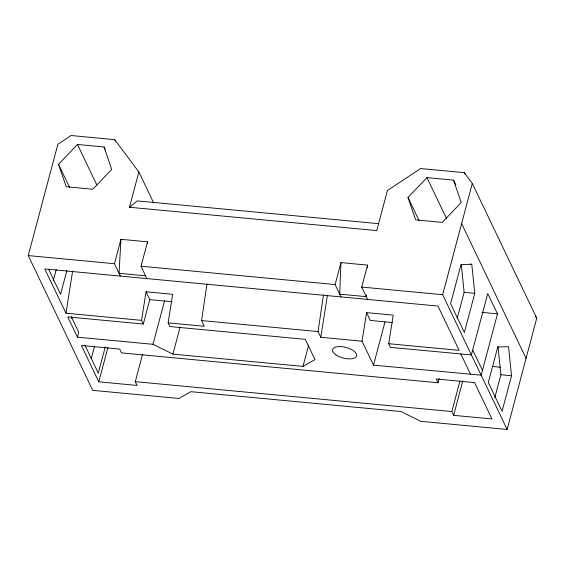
<?xml version="1.0" encoding="UTF-8"?>
<svg xmlns="http://www.w3.org/2000/svg" width="565" height="565" viewBox="0 0 565 565"><rect width="100%" height="100%" fill="white"/><g stroke="black" fill="none" stroke-linecap="round" stroke-linejoin="round"><path stroke-width="0.85" d="M367.455 267.732L367.561 265.105L340.956 262.591L339.699 294.146L366.304 296.66L366.374 294.909M147.444 243.564L147.543 241.827L120.945 239.313L119.038 273.312L145.523 275.812M168.137 322.869L169.903 326.556L305.284 339.339L314.973 359.608L302.988 366.41L172.925 354.128L152.988 344.311L77.433 337.178L67.744 316.909L143.298 324.042L141.54 320.362L146.038 291.787L172.643 294.294L168.137 322.869L204.311 326.288L201.571 320.56L206.988 283.948M153.645 202.877L138.863 171.965L114.723 139.661L71.098 135.522L57.863 144.28L28.25 255.578L92.702 390.337L178.893 398.473L190.885 391.679L400.91 411.511L420.847 421.328L507.137 429.478L481.175 375.202L373.5 365.138L362.052 341.189L320.793 337.291L318.06 331.563L323.47 294.944M141.54 320.362L65.978 313.222L72.603 271.165M320.793 337.291L327.425 295.234M362.052 341.189L366.551 312.615L393.219 315.129L388.713 343.704L390.472 347.383L471.394 354.926L481.175 375.202L497.497 313.843L487.715 293.574L471.394 354.926L442.685 294.718L472.305 183.42L464.261 172.657L420.628 168.547L387.406 190.532L376.742 230.598L129.477 207.242L138.863 171.965M105.26 346.91L98.303 373.161L84.898 345.159M53.322 280.544L56.26 269.491M66.903 270.494L60.568 294.309L48.661 269.42M71.458 318.646L71.903 316.958M77.433 337.178L78.733 332.291L71.275 316.704M120.359 276.08L114.448 263.721L120.945 239.313M91.248 358.606L94.397 346.755M142.5 354.538L135.289 381.658L137.097 385.436L98.79 381.82L107.957 347.369M146.815 278.573L141.052 266.228L147.543 241.827M143.298 324.042L149.796 299.634L146.038 291.787M152.988 344.311L164.556 300.848M172.925 354.128L180.136 327.029M302.988 366.41L308.617 345.243M341.027 296.922L335.116 284.562L340.956 262.591M367.624 299.429L361.713 287.069L367.561 265.105M373.5 365.138L384.991 321.958M98.79 381.82L81.409 345.476L119.716 349.099L121.524 352.878L438.066 382.78L439.196 378.543M457.113 318.681L464.133 292.324L461.231 264.145M474.77 293.327L464.359 332.446L450.595 303.666L461.005 264.547L471.782 264.293L474.77 293.327L464.133 292.324M438.066 382.78L436.258 378.995L474.565 382.611L491.945 418.955L453.639 415.339L451.831 411.553L459.945 381.043M453.639 415.339L462.806 380.888M494.813 397.591L500.894 374.736L497.998 346.564M511.53 375.739L502.073 411.292L488.308 382.519L497.772 346.959L508.549 346.705L511.53 375.739L500.894 374.736M507.137 429.478L536.75 318.18L472.305 183.42M104.066 146.992L111.722 169.394L92.78 189.261L66.183 186.732L58.527 164.33L77.469 144.463L104.066 146.992L105.203 149.372M453.554 180.129L461.217 202.524L442.289 222.405L415.685 219.884L408.015 197.482L426.949 177.608L453.554 180.129L455.828 184.889M129.477 207.242L137.344 200.907L378.479 223.676M481.832 312.381L497.497 313.843M470.144 264.137L471.782 264.293M28.25 255.578L114.448 263.721M141.052 266.228L335.116 284.562M361.713 287.069L442.685 294.718M149.796 299.634L172.106 301.745M392.668 322.573L370.308 320.461L366.551 312.615M201.571 320.56L318.06 331.563M388.713 343.704L459.133 350.356L437.96 306.075L44.805 268.94L65.978 313.222M492.525 366.466L500.357 367.208M135.289 381.658L451.831 411.553M535.239 316.16L536.75 318.18M472.743 350.095L482.475 370.322M460.807 353.98L470.539 374.207M464.261 172.657L465.016 174.239M461.612 223.599L526.057 358.358M426.949 177.608L446.668 218.832M408.015 197.482L419.011 220.47M114.723 139.661L115.486 141.243M77.469 144.463L96.799 184.889M58.527 164.33L69.523 187.319M335.9 354.799A12.395 5.495 14.9 0 0 356.183 356.734A12.395 5.495 14.9 0 0 341.705 346.628A12.395 5.495 14.9 0 0 335.9 354.799"/></g></svg>
